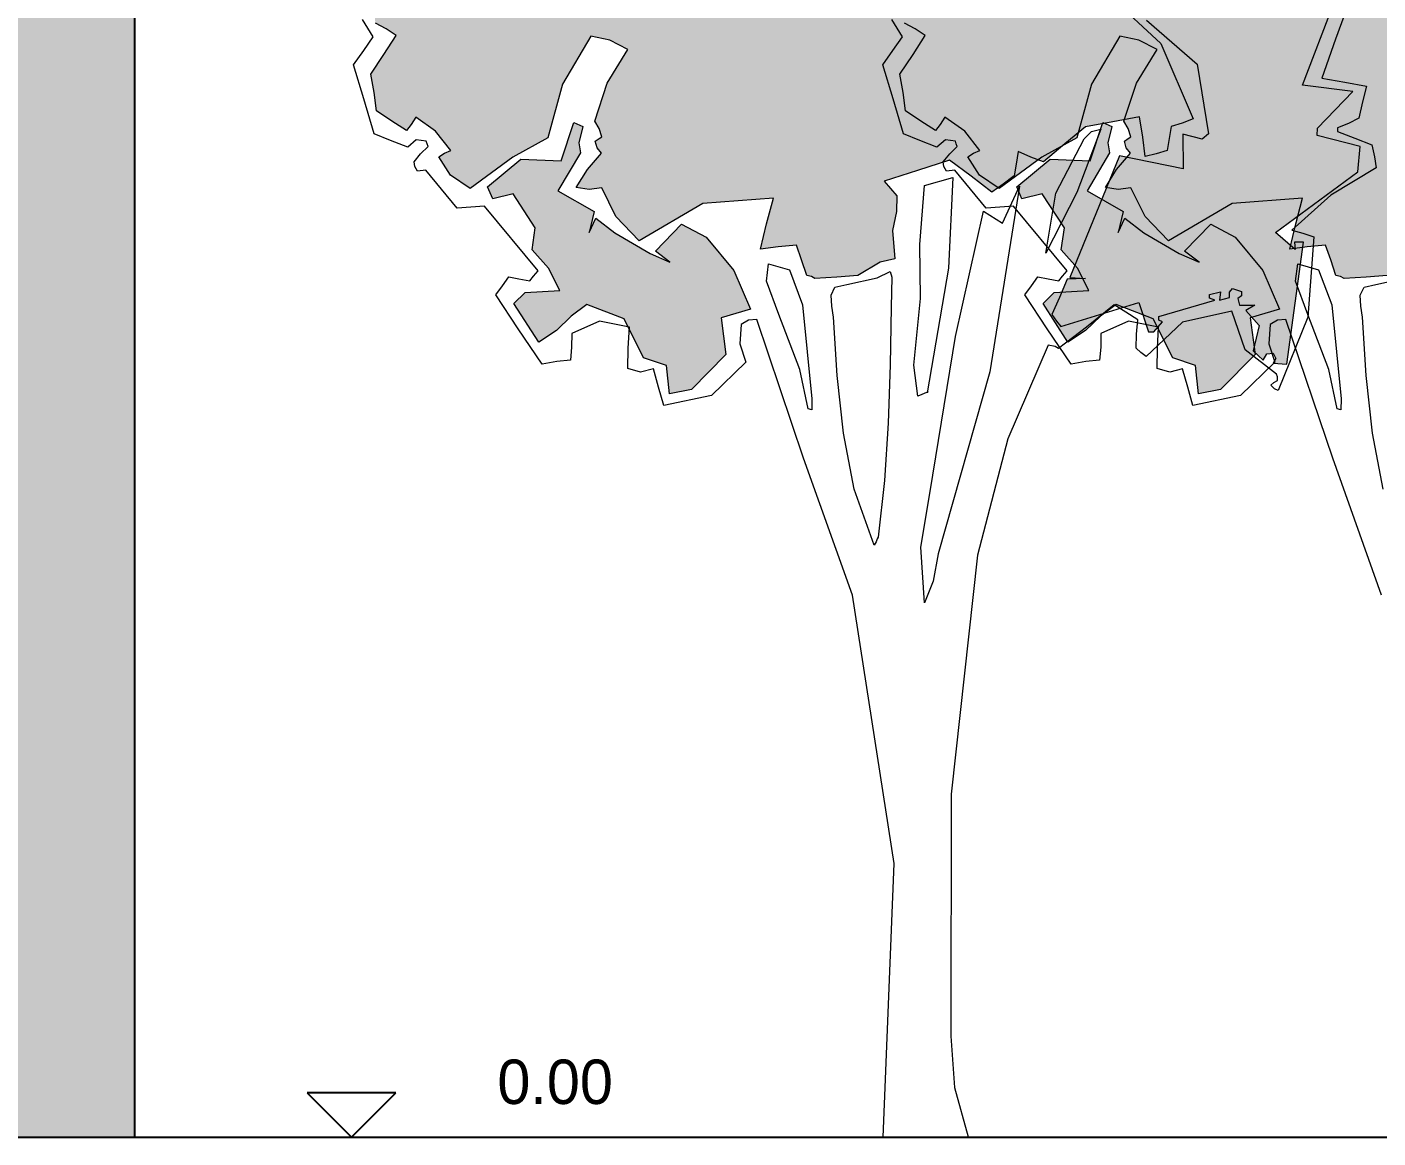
# Model space of a CAD drawing. Extents: x 9483 to 67306, y -5730 to 5191.
# Drawn here: x 25429.4 to 25885.8, y -1896.4 to -1521 of the extents above; entities that cross this region are included whole.
import ezdxf

# ---------------------------------------------------------------- set-up
doc = ezdxf.new("R2010")
doc.units = 0
doc.header["$MEASUREMENT"] = 0
doc.layers.get('0').update_dxf_attribs({"linetype": 'CONTINUOUS'})
for name, color, linetype in [('duvar', 3, 'CONTINUOUS'), ('kolon', 1, 'CONTINUOUS'), ('yazı', 6, 'CONTINUOUS'), ('ölçü', 5, 'CONTINUOUS')]:
    doc.layers.add(name, color=color, linetype=linetype)

msp = doc.modelspace()

# ---------------------------------------------------------------- hatches: boundary and pattern name
at = {"layer": 'kolon'}
h = msp.add_hatch(color=1, dxfattribs=at)
h.dxf.hatch_style = 1
h.set_gradient(color1=(255, 191, 0), color2=(255, 209, 71), one_color=1, tint=0.64, name='CYLINDER')
h.paths.add_polyline_path([(25465.83904, -1306.19088), (24765.83904, -1306.19088), (24765.83904, -1491.19088), (24807.38672, -1491.19088, -0.92560594), (25065.83904, -1511.19088), (25065.83904, -1596.19088), (25065.83904, -1606.19088), (24765.83904, -1606.19088), (24765.83904, -1781.19088), (24807.38672, -1781.19088, -0.92560594), (25065.83904, -1801.19088), (25065.83904, -1896.19088), (25465.83904, -1896.19088)])
h.paths.add_polyline_path([(25265.83904, -1356.19088, -0.414213562), (25340.83904, -1431.19088), (25340.83904, -1546.19088), (25195.83904, -1546.19088), (25190.83904, -1546.19088), (25190.83904, -1431.19088, -0.414213562)], flags=16)
h.paths.add_polyline_path([(25265.83904, -1361.19088, -0.414213562), (25335.83904, -1431.19088), (25335.83904, -1458.1167), (25335.83904, -1541.19088), (25195.83904, -1541.19088), (25195.83904, -1436.19088), (25195.83904, -1431.19088, -0.414213562)], flags=0)
h.paths.add_polyline_path([(25260.83904, -1366.38347), (25260.83904, -1416.19088), (25202.59349, -1416.19088, -0.326106375)], flags=0)
h.paths.add_polyline_path([(25200.83904, -1421.19088), (25260.83904, -1421.19088), (25260.83904, -1481.19088), (25200.83904, -1481.19088)], flags=0)
h.paths.add_polyline_path([(25270.83904, -1366.38347, -0.391836695), (25330.83904, -1431.19088), (25330.83904, -1536.19088), (25270.83904, -1536.19088)], flags=0)
h.paths.add_polyline_path([(25200.83904, -1486.19088), (25260.83904, -1486.19088), (25260.83904, -1536.19088), (25200.83904, -1536.19088)], flags=0)
h.paths.add_polyline_path([(25265.83904, -1656.19088, -0.414213562), (25340.83904, -1731.19088), (25340.83904, -1846.19088), (25190.83904, -1846.19088), (25190.83904, -1731.19088, -0.414213562)], flags=16)
h.paths.add_polyline_path([(25265.83904, -1661.19088, -0.414213562), (25335.83904, -1731.19088), (25335.83904, -1758.1167), (25335.83904, -1841.19088), (25195.83904, -1841.19088), (25195.83904, -1736.19088), (25195.83904, -1731.19088, -0.414213562)], flags=0)
h.paths.add_polyline_path([(25260.83904, -1666.38347), (25260.83904, -1716.19088), (25202.59349, -1716.19088, -0.326106375)], flags=0)
h.paths.add_polyline_path([(25330.83904, -1731.19088), (25330.83904, -1836.19088), (25270.83904, -1836.19088), (25270.83904, -1666.38347, -0.391836695)], flags=0)
h.paths.add_polyline_path([(25200.83904, -1721.19088), (25260.83904, -1721.19088), (25260.83904, -1781.19088), (25200.83904, -1781.19088)], flags=0)
h.paths.add_polyline_path([(25200.83904, -1786.19088), (25260.83904, -1786.19088), (25260.83904, -1836.19088), (25200.83904, -1836.19088)], flags=0)
h.paths.add_polyline_path([(24805.83904, -1811.19088), (24765.83904, -1811.19088), (24765.83904, -1896.19088), (24805.83904, -1896.19088)], flags=17)
h.paths.add_polyline_path([(24805.83904, -1521.19088), (24765.83904, -1521.19088), (24765.83904, -1596.04643), (24805.83904, -1575.75753)], flags=17)
at = {"layer": 'yazı'}
h = msp.add_hatch(color=256, dxfattribs=at)
h.set_gradient(color1=(38, 153, 0), color2=(228, 255, 219), one_color=1, tint=0.93, name='CYLINDER')
h.paths.add_polyline_path([(25828.91189, -1378.30252), (25842.28872, -1372.36246), (25830.56636, -1354.25453), (25818.844, -1336.1466), (25814.16677, -1338.84306), (25809.18095, -1341.53414), (25807.65419, -1340.58145), (25806.12743, -1339.62877), (25805.8781, -1336.22896), (25805.94274, -1332.52596), (25803.48484, -1331.8657), (25800.72374, -1330.89147), (25805.13548, -1325.72095), (25809.24403, -1320.23647), (25802.44285, -1303.14048), (25795.64167, -1286.04448), (25792.24186, -1286.29382), (25788.84206, -1286.54315), (25786.41648, -1284.03139), (25783.98551, -1281.82821), (25784.97051, -1278.44995), (25785.95551, -1275.07169), (25781.05049, -1273.134), (25776.15086, -1270.88773), (25777.75302, -1267.52024), (25779.65839, -1264.46672), (25782.73884, -1264.82917), (25785.82468, -1264.88303), (25788.02247, -1262.76065), (25790.52885, -1260.64366), (25773.90146, -1240.59805), (25750.9462, -1229.39364), (25744.88764, -1222.80565), (25738.83446, -1215.90908), (25736.9668, -1216.80251), (25735.41311, -1217.39275), (25730.81129, -1215.76904), (25726.20946, -1214.14532), (25728.18485, -1207.08021), (25729.85166, -1200.00972), (25723.33908, -1201.74811), (25716.8265, -1203.4865), (25715.3536, -1199.44798), (25713.88071, -1195.40946), (25706.41006, -1198.98319), (25698.93941, -1202.55692), (25699.79514, -1206.58467), (25700.34767, -1210.29845), (25700.95946, -1210.6178), (25701.57662, -1210.62858), (25702.66014, -1219.29047), (25703.74366, -1227.95236), (25701.26421, -1228.52644), (25699.09336, -1229.1059), (25696.04522, -1226.89195), (25693.30029, -1224.99197), (25690.47456, -1227.72075), (25687.34024, -1230.44414), (25675.31086, -1229.92548), (25663.27609, -1229.71542), (25666.58972, -1234.40342), (25669.58937, -1239.39463), (25667.99259, -1242.45353), (25666.39581, -1245.51244), (25669.12459, -1248.33817), (25672.16195, -1251.16929), (25667.14381, -1255.71186), (25662.42887, -1260.56841), (25656.939, -1256.76845), (25651.75233, -1253.28246), (25642.11777, -1274.72173), (25632.18001, -1295.84704), (25632.48321, -1296.16101), (25633.09499, -1296.48036), (25639.02811, -1292.57112), (25645.2698, -1288.66725), (25646.11476, -1293.31217), (25646.95972, -1297.95708), (25654.77127, -1292.53724), (25663.42238, -1292.07089), (25664.9276, -1294.2579), (25666.7414, -1296.45031), (25667.47168, -1289.98082), (25664.49357, -1283.75528), (25674.03273, -1285.46518), (25683.2687, -1286.8611), (25687.3034, -1303.29145), (25691.02412, -1320.025), (25708.40716, -1314.46354), (25725.52469, -1306.42803), (25727.67401, -1307.0829), (25729.51474, -1307.73239), (25734.86995, -1319.24694), (25739.91658, -1330.75611), (25742.40141, -1329.87345), (25744.31226, -1329.0937), (25746.63001, -1335.19478), (25746.20293, -1341.97824), (25735.92271, -1347.355), (25732.62142, -1359.64449), (25737.24479, -1360.03386), (25742.17674, -1360.42863), (25744.28297, -1363.55217), (25746.38919, -1366.67571), (25745.10638, -1369.43142), (25743.5096, -1372.49033), (25736.11436, -1371.74389), (25728.71912, -1370.99745), (25728.98461, -1373.47151), (25728.93614, -1376.24876), (25718.20729, -1389.64331), (25722.55595, -1405.77046), (25709.74243, -1414.80713), (25696.01931, -1422.9019), (25695.99777, -1424.13623), (25695.66764, -1425.36518), (25694.42253, -1425.9608), (25692.86884, -1426.55104), (25689.24663, -1421.85765), (25684.03302, -1419.91458), (25683.89836, -1427.62917), (25684.07767, -1435.04057), (25674.18683, -1435.79396), (25663.98741, -1436.54196), (25661.45949, -1439.89329), (25658.93157, -1443.24462), (25662.8747, -1464.92089), (25661.86971, -1487.12815), (25657.53338, -1487.97849), (25653.50563, -1488.83422), (25649.61254, -1481.97536), (25646.02265, -1475.43046), (25639.85098, -1475.32273), (25633.6793, -1475.21501), (25630.65271, -1471.76672), (25627.32293, -1468.00447), (25628.61651, -1464.63159), (25630.2133, -1461.57268), (25623.16973, -1458.36296), (25615.72602, -1460.39378), (25613.72908, -1468.69322), (25609.58283, -1476.33779), (25598.4415, -1477.99538), (25587.31633, -1478.72723), (25585.24242, -1473.75218), (25582.22661, -1469.68673), (25576.95375, -1471.13808), (25571.68628, -1472.28085), (25569.67857, -1481.19746), (25567.98484, -1489.81087), (25547.21277, -1495.0045), (25534.57317, -1511.76115), (25540.47935, -1509.39482), (25546.07156, -1507.33169), (25547.57678, -1509.51871), (25548.76802, -1512.00892), (25547.8315, -1512.60993), (25546.88959, -1513.51952), (25546.83572, -1516.60536), (25547.09044, -1519.69658), (25550.76113, -1521.61272), (25554.11785, -1523.83206), (25549.99315, -1530.2423), (25545.55447, -1536.95573), (25546.68108, -1543.14895), (25547.49911, -1549.33679), (25552.68578, -1552.82278), (25557.56926, -1555.9948), (25559.14988, -1553.86164), (25560.73589, -1551.4199), (25567.44394, -1556.16716), (25572.57675, -1562.73899), (25570.4005, -1563.62703), (25568.52746, -1564.82905), (25572.43132, -1571.07075), (25579.14475, -1575.50942), (25593.52813, -1564.95676), (25605.37281, -1558.3726), (25610.31936, -1540.24695), (25619.86235, -1524.0536), (25626.32107, -1525.40105), (25632.43888, -1528.59461), (25625.45074, -1539.89371), (25621.21293, -1552.78421), (25622.71275, -1555.27981), (25623.59003, -1558.07323), (25622.6535, -1558.67423), (25621.40301, -1559.57844), (25621.98247, -1561.7493), (25623.49307, -1563.62773), (25618.76736, -1569.10145), (25614.95663, -1575.20849), (25619.26603, -1575.90106), (25623.59698, -1575.3593), (25628.36734, -1585.01158), (25636.25047, -1593.17481), (25657.76898, -1580.58595), (25681.56763, -1578.84061), (25679.25673, -1587.44325), (25677.25441, -1596.05128), (25683.13366, -1595.22787), (25689.31611, -1594.71843), (25691.08143, -1599.68808), (25692.84137, -1604.96633), (25694.3789, -1605.30184), (25695.60246, -1605.94055), (25703.01924, -1605.45266), (25710.12744, -1604.95938), (25717.61425, -1600.45989), (25722.57313, -1599.31174), (25721.81436, -1589.72948), (25723.16181, -1583.27077), (25723.25338, -1578.02485), (25719.01939, -1573.0121), (25730.19304, -1569.503), (25741.05811, -1565.98852), (25748.37255, -1571.36371), (25755.37841, -1576.73352), (25759.12989, -1574.02091), (25762.88137, -1571.30829), (25763.56856, -1567.30747), (25764.26114, -1562.99807), (25768.54899, -1564.92498), (25772.84224, -1566.54331), (25780.04739, -1560.49552), (25786.93857, -1554.75093), (25796.2284, -1553.06102), (25805.20965, -1551.36572), (25806.32549, -1558.17611), (25807.13813, -1564.67253), (25810.85729, -1563.81141), (25814.58184, -1562.64171), (25815.26903, -1558.64089), (25815.95622, -1554.64008), (25819.68077, -1553.47038), (25823.41071, -1551.9921), (25812.43479, -1526.48893), (25791.77966, -1507.29905), (25798.65468, -1502.48021), (25805.22113, -1497.65598), (25805.54048, -1497.0442), (25805.54587, -1496.73562), (25801.86441, -1495.43665), (25797.86898, -1494.44087), (25806.6763, -1485.02559), (25815.47824, -1475.9189), (25825.59148, -1480.10824), (25835.70472, -1484.29757), (25837.75169, -1490.81554), (25839.80405, -1497.02492), (25843.7941, -1498.32928), (25847.78953, -1499.32505), (25856.91621, -1489.29799), (25870.60701, -1483.05473), (25872.30613, -1474.13273), (25873.69667, -1465.20535), (25869.10562, -1462.96447), (25864.51456, -1460.72358), (25866.48457, -1453.96706), (25868.45457, -1447.21053), (25865.99129, -1446.85886), (25863.2248, -1446.19321), (25868.69695, -1433.32426), (25874.47769, -1420.4607), (25852.78752, -1389.83167), (25842.88591, -1391.20223)])
h.paths.add_polyline_path([(25755.78917, -1447.09602), (25757.17589, -1456.07188), (25758.2594, -1464.73377), (25744.0861, -1463.25166), (25729.91279, -1461.76956), (25737.53425, -1449.55548), (25724.06968, -1442.83822), (25740.4731, -1440.34644)], flags=16)
h = msp.add_hatch(color=256, dxfattribs=at)
h.set_gradient(color1=(38, 153, 0), color2=(228, 255, 219), one_color=1, tint=0.93, name='CYLINDER')
h.paths.add_polyline_path([(26007.64542, -1378.30252), (26021.02225, -1372.36246), (26009.29989, -1354.25453), (25997.57753, -1336.1466), (25992.90029, -1338.84306), (25987.91448, -1341.53414), (25986.38772, -1340.58145), (25984.86096, -1339.62877), (25984.61162, -1336.22896), (25984.67626, -1332.52596), (25982.21836, -1331.8657), (25979.45727, -1330.89147), (25983.86901, -1325.72095), (25987.97755, -1320.23647), (25981.17637, -1303.14048), (25974.3752, -1286.04448), (25970.97539, -1286.29382), (25967.57558, -1286.54315), (25965.15, -1284.03139), (25962.71904, -1281.82821), (25963.70404, -1278.44995), (25964.68904, -1275.07169), (25959.78402, -1273.134), (25954.88438, -1270.88773), (25956.48655, -1267.52024), (25958.39191, -1264.46672), (25961.47237, -1264.82917), (25964.5582, -1264.88303), (25966.75599, -1262.76065), (25969.26237, -1260.64366), (25952.63499, -1240.59805), (25929.67973, -1229.39364), (25923.62116, -1222.80565), (25917.56799, -1215.90908), (25915.70033, -1216.80251), (25914.14664, -1217.39275), (25909.54481, -1215.76904), (25904.94299, -1214.14532), (25906.91837, -1207.08021), (25908.58518, -1200.00972), (25902.0726, -1201.74811), (25895.56002, -1203.4865), (25894.08713, -1199.44798), (25892.61423, -1195.40946), (25885.14358, -1198.98319), (25877.67294, -1202.55692), (25878.52867, -1206.58467), (25879.0812, -1210.29845), (25879.69298, -1210.6178), (25880.31015, -1210.62858), (25881.39366, -1219.29047), (25882.47718, -1227.95236), (25879.99774, -1228.52644), (25877.82688, -1229.1059), (25874.77875, -1226.89195), (25872.03381, -1224.99197), (25869.20808, -1227.72075), (25866.07376, -1230.44414), (25854.04438, -1229.92548), (25842.00962, -1229.71542), (25845.32324, -1234.40342), (25848.3229, -1239.39463), (25846.72612, -1242.45353), (25845.12933, -1245.51244), (25847.85811, -1248.33817), (25850.89547, -1251.16929), (25845.87733, -1255.71186), (25841.1624, -1260.56841), (25835.67252, -1256.76845), (25830.48585, -1253.28246), (25820.85129, -1274.72173), (25810.91354, -1295.84704), (25811.21673, -1296.16101), (25811.82852, -1296.48036), (25817.76163, -1292.57112), (25824.00333, -1288.66725), (25824.84828, -1293.31217), (25825.69324, -1297.95708), (25833.50479, -1292.53724), (25842.15591, -1292.07089), (25843.66112, -1294.2579), (25845.47492, -1296.45031), (25846.2052, -1289.98082), (25843.22709, -1283.75528), (25852.76626, -1285.46518), (25862.00222, -1286.8611), (25866.03692, -1303.29145), (25869.75765, -1320.025), (25887.14068, -1314.46354), (25904.25822, -1306.42803), (25906.40753, -1307.0829), (25908.24826, -1307.73239), (25913.60347, -1319.24694), (25918.6501, -1330.75611), (25921.13493, -1329.87345), (25923.04578, -1329.0937), (25925.36354, -1335.19478), (25924.93645, -1341.97824), (25914.65624, -1347.355), (25911.35494, -1359.64449), (25915.97831, -1360.03386), (25920.91027, -1360.42863), (25923.01649, -1363.55217), (25925.12271, -1366.67571), (25923.8399, -1369.43142), (25922.24312, -1372.49033), (25914.84788, -1371.74389), (25907.45264, -1370.99745), (25907.71814, -1373.47151), (25907.66966, -1376.24876), (25896.94081, -1389.64331), (25901.28948, -1405.77046), (25888.47595, -1414.80713), (25874.75284, -1422.9019), (25874.73129, -1424.13623), (25874.40116, -1425.36518), (25873.15605, -1425.9608), (25871.60236, -1426.55104), (25867.98015, -1421.85765), (25862.76654, -1419.91458), (25862.63189, -1427.62917), (25862.8112, -1435.04057), (25852.92036, -1435.79396), (25842.72093, -1436.54196), (25840.19301, -1439.89329), (25837.66509, -1443.24462), (25841.60822, -1464.92089), (25840.60324, -1487.12815), (25836.26691, -1487.97849), (25832.23916, -1488.83422), (25828.34607, -1481.97536), (25824.75618, -1475.43046), (25818.5845, -1475.32273), (25812.41282, -1475.21501), (25809.38624, -1471.76672), (25806.05645, -1468.00447), (25807.35004, -1464.63159), (25808.94682, -1461.57268), (25801.90326, -1458.36296), (25794.45954, -1460.39378), (25792.46261, -1468.69322), (25788.31636, -1476.33779), (25777.17502, -1477.99538), (25766.04985, -1478.72723), (25763.97594, -1473.75218), (25760.96013, -1469.68673), (25755.68727, -1471.13808), (25750.4198, -1472.28085), (25748.4121, -1481.19746), (25746.71836, -1489.81087), (25725.94629, -1495.0045), (25713.30669, -1511.76115), (25719.21287, -1509.39482), (25724.80509, -1507.33169), (25726.3103, -1509.51871), (25727.50155, -1512.00892), (25726.56502, -1512.60993), (25725.62311, -1513.51952), (25725.56925, -1516.60536), (25725.82397, -1519.69658), (25729.49466, -1521.61272), (25732.85137, -1523.83206), (25728.72667, -1530.2423), (25724.288, -1536.95573), (25725.41461, -1543.14895), (25726.23263, -1549.33679), (25731.4193, -1552.82278), (25736.30278, -1555.9948), (25737.8834, -1553.86164), (25739.46941, -1551.4199), (25746.17746, -1556.16716), (25751.31027, -1562.73899), (25749.13403, -1563.62703), (25747.26098, -1564.82905), (25751.16484, -1571.07075), (25757.87828, -1575.50942), (25772.26165, -1564.95676), (25784.10634, -1558.3726), (25789.05289, -1540.24695), (25798.59588, -1524.0536), (25805.05459, -1525.40105), (25811.1724, -1528.59461), (25804.18426, -1539.89371), (25799.94645, -1552.78421), (25801.44628, -1555.27981), (25802.32355, -1558.07323), (25801.38703, -1558.67423), (25800.13653, -1559.57844), (25800.716, -1561.7493), (25802.2266, -1563.62773), (25797.50089, -1569.10145), (25793.69015, -1575.20849), (25797.99955, -1575.90106), (25802.3305, -1575.3593), (25807.10086, -1585.01158), (25814.984, -1593.17481), (25836.5025, -1580.58595), (25860.30116, -1578.84061), (25857.99025, -1587.44325), (25855.98793, -1596.05128), (25861.86718, -1595.22787), (25868.04963, -1594.71843), (25869.81495, -1599.68808), (25871.57489, -1604.96633), (25873.11242, -1605.30184), (25874.33598, -1605.94055), (25881.75277, -1605.45266), (25888.86097, -1604.95938), (25896.34777, -1600.45989), (25901.30666, -1599.31174), (25900.54788, -1589.72948), (25901.89533, -1583.27077), (25901.9869, -1578.02485), (25897.75291, -1573.0121), (25908.92656, -1569.503), (25919.79163, -1565.98852), (25927.10607, -1571.36371), (25934.11193, -1576.73352), (25937.86341, -1574.02091), (25941.6149, -1571.30829), (25942.30209, -1567.30747), (25942.99466, -1562.99807), (25947.28252, -1564.92498), (25951.57576, -1566.54331), (25958.78091, -1560.49552), (25965.6721, -1554.75093), (25974.96193, -1553.06102), (25983.94318, -1551.36572), (25985.05901, -1558.17611), (25985.87165, -1564.67253), (25989.59081, -1563.81141), (25993.31536, -1562.64171), (25994.00255, -1558.64089), (25994.68974, -1554.64008), (25998.41429, -1553.47038), (26002.14423, -1551.9921), (25991.16831, -1526.48893), (25970.51318, -1507.29905), (25977.38821, -1502.48021), (25983.95465, -1497.65598), (25984.27401, -1497.0442), (25984.27939, -1496.73562), (25980.59793, -1495.43665), (25976.6025, -1494.44087), (25985.40982, -1485.02559), (25994.21176, -1475.9189), (26004.325, -1480.10824), (26014.43824, -1484.29757), (26016.48522, -1490.81554), (26018.53758, -1497.02492), (26022.52762, -1498.32928), (26026.52305, -1499.32505), (26035.64973, -1489.29799), (26049.34053, -1483.05473), (26051.03965, -1474.13273), (26052.43019, -1465.20535), (26047.83914, -1462.96447), (26043.24809, -1460.72358), (26045.21809, -1453.96706), (26047.18809, -1447.21053), (26044.72481, -1446.85886), (26041.95833, -1446.19321), (26047.43048, -1433.32426), (26053.21121, -1420.4607), (26031.52104, -1389.83167), (26021.61943, -1391.20223)])
h.paths.add_polyline_path([(25934.5227, -1447.09602), (25935.90941, -1456.07188), (25936.99293, -1464.73377), (25922.81962, -1463.25166), (25908.64631, -1461.76956), (25916.26778, -1449.55548), (25902.8032, -1442.83822), (25919.20662, -1440.34644)], flags=16)
h = msp.add_hatch(color=256, dxfattribs=at)
h.set_gradient(color1=(38, 153, 0), color2=(228, 255, 219), one_color=1, tint=0.93, name='CYLINDER')
h.paths.add_polyline_path([(25878.96812, -1569.93913), (25879.73611, -1561.30956), (25865.29192, -1557.66198), (25865.33501, -1555.19331), (25877.28204, -1542.74606), (25860.34225, -1540.59831), (25871.01567, -1512.69493), (25851.77957, -1500.62941), (25848.65603, -1502.73563), (25836.66435, -1500.05689), (25830.1179, -1486.05212), (25816.04154, -1479.01551), (25804.98795, -1493.33042), (25813.82915, -1499.6583), (25801.11258, -1503.14047), (25798.54157, -1508.96047), (25809.54286, -1515.32605), (25809.52131, -1516.56039), (25807.63211, -1518.68816), (25824.65964, -1533.49323), (25828.57045, -1557.02101), (25826.37805, -1558.8348), (25819.92472, -1557.17877), (25820.02862, -1568.91034), (25798.49778, -1564.52171), (25781.72965, -1605.59184), (25786.97019, -1605.992), (25780.79313, -1606.19285), (25778.21673, -1612.32144), (25775.64572, -1618.14144), (25777.15093, -1620.32846), (25778.66154, -1622.20689), (25793.0322, -1617.74949), (25796.69405, -1614.8047), (25798.59848, -1616.02299), (25805.04197, -1614.02438), (25808.26403, -1623.95832), (25810.11554, -1623.99063), (25812.95204, -1620.64469), (25811.72848, -1620.00598), (25811.75002, -1618.77164), (25830.67597, -1613.23712), (25828.83524, -1612.58763), (25828.85679, -1611.3533), (25832.57595, -1610.49218), (25832.21889, -1613.26405), (25835.62947, -1612.39755), (25835.66179, -1610.54604), (25836.60909, -1609.32787), (25839.67877, -1610.30748), (25839.65183, -1611.8504), (25838.40134, -1612.75461), (25838.9808, -1614.92547), (25844.22673, -1615.01703), (25841.10857, -1616.81467), (25845.65115, -1621.83281), (25843.64883, -1630.44084), (25846.98938, -1633.58592), (25848.26142, -1631.44738), (25850.4269, -1631.1765), (25851.32033, -1633.04417), (25850.36765, -1634.57093), (25854.99102, -1634.96031), (25860.65013, -1593.69626), (25857.56429, -1593.6424), (25857.82978, -1596.11645), (25851.13789, -1590.44345)])
h = msp.add_hatch(color=256, dxfattribs=at)
h.set_gradient(color1=(38, 153, 0), color2=(228, 255, 219), one_color=1, tint=0.93, name='CYLINDER')
h.paths.add_polyline_path([(25668.17621, -1603.30108), (25658.80402, -1592.02509), (25650.54767, -1587.55949), (25641.74573, -1596.66618), (25646.61843, -1600.45537), (25639.87807, -1597.55961), (25627.9618, -1590.5607), (25621.56772, -1585.51025), (25619.32146, -1590.40989), (25620.98826, -1583.33939), (25608.76341, -1576.33509), (25616.39565, -1563.50385), (25615.83773, -1560.09865), (25617.16902, -1554.56569), (25614.10473, -1553.27749), (25609.86691, -1566.16799), (25596.29461, -1565.62241), (25585.01862, -1574.99459), (25586.8001, -1579.0385), (25593.62126, -1577.3055), (25601.13656, -1588.85776), (25600.08153, -1596.24761), (25605.52832, -1602.51624), (25609.41063, -1609.99227), (25597.66829, -1610.71334), (25593.90065, -1614.35171), (25602.31477, -1627.46305), (25608.24788, -1623.5538), (25613.2714, -1618.70264), (25618.58735, -1614.78262), (25631.15849, -1619.63222), (25632.52439, -1622.3544), (25632.96152, -1622.44179), (25632.9189, -1623.14064), (25637.72111, -1632.71123), (25645.39261, -1635.31456), (25646.45997, -1644.90221), (25653.89291, -1643.48856), (25665.52058, -1631.65309), (25663.88453, -1619.27742), (25673.81307, -1616.36394)])
h = msp.add_hatch(color=256, dxfattribs=at)
h.set_gradient(color1=(38, 153, 0), color2=(228, 255, 219), one_color=1, tint=0.93, name='CYLINDER')
h.paths.add_polyline_path([(25846.90973, -1603.30108), (25837.53754, -1592.02509), (25829.28119, -1587.55949), (25820.47925, -1596.66618), (25825.35196, -1600.45537), (25818.61159, -1597.55961), (25806.69532, -1590.5607), (25800.30125, -1585.51025), (25798.05498, -1590.40989), (25799.72178, -1583.33939), (25787.49693, -1576.33509), (25795.12917, -1563.50385), (25794.57125, -1560.09865), (25795.90254, -1554.56569), (25792.83825, -1553.27749), (25788.60043, -1566.16799), (25775.02813, -1565.62241), (25763.75214, -1574.99459), (25765.53362, -1579.0385), (25772.35478, -1577.3055), (25779.87008, -1588.85776), (25778.81506, -1596.24761), (25784.26184, -1602.51624), (25788.14416, -1609.99227), (25776.40181, -1610.71334), (25772.63417, -1614.35171), (25781.04829, -1627.46305), (25786.9814, -1623.5538), (25792.00493, -1618.70264), (25797.32087, -1614.78262), (25809.89201, -1619.63222), (25811.25792, -1622.3544), (25811.69504, -1622.44179), (25811.65242, -1623.14064), (25816.45463, -1632.71123), (25824.12613, -1635.31456), (25825.19349, -1644.90221), (25832.62643, -1643.48856), (25844.2541, -1631.65309), (25842.61805, -1619.27742), (25852.5466, -1616.36394)])

# ---------------------------------------------------------------- linework, layer by layer
at = {"color": 27, "lineweight": 0}
for p, q in [((25550.76113, -1521.61272), (25547.09044, -1519.69658)), ((25729.49466, -1521.61272), (25725.82397, -1519.69658)), ((25549.99315, -1530.2423), (25554.11785, -1523.83206)), ((25554.11785, -1523.83206), (25550.76113, -1521.61272)), ((25619.86235, -1524.0536), (25610.31936, -1540.24695)), ((25626.32107, -1525.40105), (25619.86235, -1524.0536)), ((25728.72667, -1530.2423), (25732.85137, -1523.83206)), ((25732.85137, -1523.83206), (25729.49466, -1521.61272)), ((25798.59588, -1524.0536), (25789.05289, -1540.24695)), ((25805.05459, -1525.40105), (25798.59588, -1524.0536)), ((25625.45074, -1539.89371), (25632.43888, -1528.59461)), ((25632.43888, -1528.59461), (25626.32107, -1525.40105)), ((25804.18426, -1539.89371), (25811.1724, -1528.59461)), ((25811.1724, -1528.59461), (25805.05459, -1525.40105)), ((25545.55447, -1536.95573), (25549.99315, -1530.2423)), ((25724.288, -1536.95573), (25728.72667, -1530.2423)), ((25546.68108, -1543.14895), (25545.55447, -1536.95573)), ((25725.41461, -1543.14895), (25724.288, -1536.95573)), ((25610.31936, -1540.24695), (25605.37281, -1558.3726)), ((25621.21293, -1552.78421), (25625.45074, -1539.89371)), ((25789.05289, -1540.24695), (25784.10634, -1558.3726)), ((25799.94645, -1552.78421), (25804.18426, -1539.89371)), ((25547.49911, -1549.33679), (25546.68108, -1543.14895)), ((25726.23263, -1549.33679), (25725.41461, -1543.14895)), ((25552.68578, -1552.82278), (25547.49911, -1549.33679)), ((25560.73589, -1551.4199), (25559.14988, -1553.86164)), ((25567.44394, -1556.16716), (25560.73589, -1551.4199)), ((25731.4193, -1552.82278), (25726.23263, -1549.33679)), ((25739.46941, -1551.4199), (25737.8834, -1553.86164)), ((25746.17746, -1556.16716), (25739.46941, -1551.4199)), ((25557.56926, -1555.9948), (25552.68578, -1552.82278)), ((25559.14988, -1553.86164), (25557.56926, -1555.9948)), ((25572.57675, -1562.73899), (25567.44394, -1556.16716)), ((25609.86691, -1566.16799), (25614.10473, -1553.27749)), ((25614.10473, -1553.27749), (25617.16902, -1554.56569)), ((25617.16902, -1554.56569), (25615.83773, -1560.09865)), ((25622.71275, -1555.27981), (25621.21293, -1552.78421)), ((25623.59003, -1558.07323), (25622.71275, -1555.27981)), ((25736.30278, -1555.9948), (25731.4193, -1552.82278)), ((25737.8834, -1553.86164), (25736.30278, -1555.9948)), ((25751.31027, -1562.73899), (25746.17746, -1556.16716)), ((25792.17372, -1555.45966), (25784.08209, -1576.92587)), ((25788.60043, -1566.16799), (25792.83825, -1553.27749)), ((25789.07173, -1556.33155), (25792.17372, -1555.45966)), ((25792.83825, -1553.27749), (25795.90254, -1554.56569)), ((25795.90254, -1554.56569), (25794.57125, -1560.09865)), ((25801.44628, -1555.27981), (25799.94645, -1552.78421)), ((25802.32355, -1558.07323), (25801.44628, -1555.27981)), ((25605.37281, -1558.3726), (25593.52813, -1564.95676)), ((25615.83773, -1560.09865), (25616.39565, -1563.50385)), ((25621.40301, -1559.57844), (25622.6535, -1558.67423)), ((25621.98247, -1561.7493), (25621.40301, -1559.57844)), ((25622.6535, -1558.67423), (25623.59003, -1558.07323)), ((25784.10634, -1558.3726), (25772.26165, -1564.95676)), ((25776.97927, -1577.11057), (25786.55997, -1558.75713)), ((25786.55997, -1558.75713), (25789.07173, -1556.33155)), ((25794.57125, -1560.09865), (25795.12917, -1563.50385)), ((25800.13653, -1559.57844), (25801.38703, -1558.67423)), ((25800.716, -1561.7493), (25800.13653, -1559.57844)), ((25801.38703, -1558.67423), (25802.32355, -1558.07323)), ((25568.52746, -1564.82905), (25570.4005, -1563.62703)), ((25572.43132, -1571.07075), (25568.52746, -1564.82905)), ((25570.4005, -1563.62703), (25572.57675, -1562.73899)), ((25593.52813, -1564.95676), (25579.14475, -1575.50942)), ((25616.39565, -1563.50385), (25608.76341, -1576.33509)), ((25618.76736, -1569.10145), (25623.49307, -1563.62773)), ((25623.49307, -1563.62773), (25621.98247, -1561.7493)), ((25747.26098, -1564.82905), (25749.13403, -1563.62703)), ((25751.16484, -1571.07075), (25747.26098, -1564.82905)), ((25749.13403, -1563.62703), (25751.31027, -1562.73899)), ((25772.26165, -1564.95676), (25757.87828, -1575.50942)), ((25795.12917, -1563.50385), (25787.49693, -1576.33509)), ((25797.50089, -1569.10145), (25802.2266, -1563.62773)), ((25802.2266, -1563.62773), (25800.716, -1561.7493)), ((25585.01862, -1574.99459), (25596.29461, -1565.62241)), ((25596.29461, -1565.62241), (25609.86691, -1566.16799)), ((25614.95663, -1575.20849), (25618.76736, -1569.10145)), ((25763.75214, -1574.99459), (25775.02813, -1565.62241)), ((25775.02813, -1565.62241), (25788.60043, -1566.16799)), ((25793.69015, -1575.20849), (25797.50089, -1569.10145)), ((25579.14475, -1575.50942), (25572.43132, -1571.07075)), ((25730.99108, -1594.51983), (25732.57553, -1574.48343)), ((25732.57553, -1574.48343), (25742.1901, -1571.87315)), ((25742.1901, -1571.87315), (25740.7311, -1602.40679)), ((25757.87828, -1575.50942), (25751.16484, -1571.07075)), ((25586.8001, -1579.0385), (25585.01862, -1574.99459)), ((25593.62126, -1577.3055), (25586.8001, -1579.0385)), ((25601.13656, -1588.85776), (25593.62126, -1577.3055)), ((25608.76341, -1576.33509), (25620.98826, -1583.33939)), ((25619.26603, -1575.90106), (25614.95663, -1575.20849)), ((25623.59698, -1575.3593), (25619.26603, -1575.90106)), ((25628.36734, -1585.01158), (25623.59698, -1575.3593)), ((25681.56763, -1578.84061), (25657.76898, -1580.58595)), ((25679.25673, -1587.44325), (25681.56763, -1578.84061)), ((25764.67363, -1574.73503), (25754.62588, -1637.52991)), ((25758.89828, -1587.29001), (25764.67363, -1574.73503)), ((25765.53362, -1579.0385), (25763.75214, -1574.99459)), ((25772.35478, -1577.3055), (25765.53362, -1579.0385)), ((25779.87008, -1588.85776), (25772.35478, -1577.3055)), ((25784.08209, -1576.92587), (25773.53794, -1597.42323)), ((25773.53794, -1597.42323), (25776.97927, -1577.11057)), ((25787.49693, -1576.33509), (25799.72178, -1583.33939)), ((25797.99955, -1575.90106), (25793.69015, -1575.20849)), ((25802.3305, -1575.3593), (25797.99955, -1575.90106)), ((25807.10086, -1585.01158), (25802.3305, -1575.3593)), ((25860.30116, -1578.84061), (25836.5025, -1580.58595)), ((25857.99025, -1587.44325), (25860.30116, -1578.84061)), ((25620.98826, -1583.33939), (25619.32146, -1590.40989)), ((25657.76898, -1580.58595), (25636.25047, -1593.17481)), ((25743.10438, -1625.59905), (25752.48804, -1583.16531)), ((25752.48804, -1583.16531), (25758.89828, -1587.29001)), ((25799.72178, -1583.33939), (25798.05498, -1590.40989)), ((25836.5025, -1580.58595), (25814.984, -1593.17481)), ((25619.32146, -1590.40989), (25621.56772, -1585.51025)), ((25621.56772, -1585.51025), (25627.9618, -1590.5607)), ((25636.25047, -1593.17481), (25628.36734, -1585.01158)), ((25641.74573, -1596.66618), (25650.54767, -1587.55949)), ((25650.54767, -1587.55949), (25658.80402, -1592.02509)), ((25677.25441, -1596.05128), (25679.25673, -1587.44325)), ((25798.05498, -1590.40989), (25800.30125, -1585.51025)), ((25800.30125, -1585.51025), (25806.69532, -1590.5607)), ((25814.984, -1593.17481), (25807.10086, -1585.01158)), ((25820.47925, -1596.66618), (25829.28119, -1587.55949)), ((25829.28119, -1587.55949), (25837.53754, -1592.02509)), ((25855.98793, -1596.05128), (25857.99025, -1587.44325)), ((25600.08153, -1596.24761), (25601.13656, -1588.85776)), ((25627.9618, -1590.5607), (25639.87807, -1597.55961)), ((25658.80402, -1592.02509), (25668.17621, -1603.30108)), ((25778.81506, -1596.24761), (25779.87008, -1588.85776)), ((25806.69532, -1590.5607), (25818.61159, -1597.55961)), ((25837.53754, -1592.02509), (25846.90973, -1603.30108)), ((25605.52832, -1602.51624), (25600.08153, -1596.24761)), ((25646.61843, -1600.45537), (25641.74573, -1596.66618)), ((25683.13366, -1595.22787), (25677.25441, -1596.05128)), ((25689.31611, -1594.71843), (25683.13366, -1595.22787)), ((25691.08143, -1599.68808), (25689.31611, -1594.71843)), ((25731.29045, -1612.73705), (25730.99108, -1594.51983)), ((25784.26184, -1602.51624), (25778.81506, -1596.24761)), ((25825.35196, -1600.45537), (25820.47925, -1596.66618)), ((25861.86718, -1595.22787), (25855.98793, -1596.05128)), ((25868.04963, -1594.71843), (25861.86718, -1595.22787)), ((25869.81495, -1599.68808), (25868.04963, -1594.71843)), ((25639.87807, -1597.55961), (25646.61843, -1600.45537)), ((25679.22597, -1606.88941), (25679.94548, -1601.03709)), ((25679.94548, -1601.03709), (25687.01059, -1603.01248)), ((25692.84137, -1604.96633), (25691.08143, -1599.68808)), ((25818.61159, -1597.55961), (25825.35196, -1600.45537)), ((25857.9595, -1606.88941), (25858.67901, -1601.03709)), ((25858.67901, -1601.03709), (25865.74411, -1603.01248)), ((25871.57489, -1604.96633), (25869.81495, -1599.68808)), ((25609.41063, -1609.99227), (25605.52832, -1602.51624)), ((25668.17621, -1603.30108), (25673.81307, -1616.36394)), ((25687.01059, -1603.01248), (25691.43467, -1614.81946)), ((25694.3789, -1605.30184), (25692.84137, -1604.96633)), ((25695.60246, -1605.94055), (25694.3789, -1605.30184)), ((25706.37057, -1607.98058), (25716.59693, -1605.68966)), ((25716.59693, -1605.68966), (25720.95481, -1603.60498)), ((25720.95481, -1603.60498), (25721.53966, -1605.46726)), ((25721.53966, -1605.46726), (25721.36191, -1615.65052)), ((25740.7311, -1602.40679), (25733.51291, -1644.56965)), ((25788.14416, -1609.99227), (25784.26184, -1602.51624)), ((25846.90973, -1603.30108), (25852.5466, -1616.36394)), ((25865.74411, -1603.01248), (25870.16819, -1614.81946)), ((25873.11242, -1605.30184), (25871.57489, -1604.96633)), ((25874.33598, -1605.94055), (25873.11242, -1605.30184)), ((25885.1041, -1607.98058), (25895.33045, -1605.68966)), ((25593.90065, -1614.35171), (25597.66829, -1610.71334)), ((25597.66829, -1610.71334), (25609.41063, -1609.99227)), ((25683.35224, -1618.07384), (25679.22597, -1606.88941)), ((25701.06001, -1611.59202), (25702.34283, -1608.83631)), ((25702.34283, -1608.83631), (25706.37057, -1607.98058)), ((25772.63417, -1614.35171), (25776.40181, -1610.71334)), ((25776.40181, -1610.71334), (25788.14416, -1609.99227)), ((25862.08576, -1618.07384), (25857.9595, -1606.88941)), ((25879.79354, -1611.59202), (25881.07635, -1608.83631)), ((25881.07635, -1608.83631), (25885.1041, -1607.98058)), ((25602.31477, -1627.46305), (25593.90065, -1614.35171)), ((25618.58735, -1614.78262), (25613.2714, -1618.70264)), ((25631.15849, -1619.63222), (25618.58735, -1614.78262)), ((25691.43467, -1614.81946), (25694.58288, -1646.66823)), ((25701.30396, -1615.30041), (25701.06001, -1611.59202)), ((25701.85649, -1619.01419), (25701.30396, -1615.30041)), ((25729.04575, -1635.23134), (25731.29045, -1612.73705)), ((25781.04829, -1627.46305), (25772.63417, -1614.35171)), ((25797.32087, -1614.78262), (25792.00493, -1618.70264)), ((25809.89201, -1619.63222), (25797.32087, -1614.78262)), ((25870.16819, -1614.81946), (25873.3164, -1646.66823)), ((25880.03748, -1615.30041), (25879.79354, -1611.59202)), ((25880.59002, -1619.01419), (25880.03748, -1615.30041)), ((25613.2714, -1618.70264), (25608.24788, -1623.5538)), ((25637.72111, -1632.71123), (25631.15849, -1619.63222)), ((25673.81307, -1616.36394), (25663.88453, -1619.27742)), ((25663.88453, -1619.27742), (25665.52058, -1631.65309)), ((25690.43507, -1636.71814), (25683.35224, -1618.07384)), ((25703.05469, -1638.79048), (25701.85649, -1619.01419)), ((25721.36191, -1615.65052), (25721.02257, -1635.0913)), ((25792.00493, -1618.70264), (25786.9814, -1623.5538)), ((25816.45463, -1632.71123), (25809.89201, -1619.63222)), ((25852.5466, -1616.36394), (25842.61805, -1619.27742)), ((25842.61805, -1619.27742), (25844.2541, -1631.65309)), ((25869.16859, -1636.71814), (25862.08576, -1618.07384)), ((25881.78821, -1638.79048), (25880.59002, -1619.01419)), ((25608.24788, -1623.5538), (25602.31477, -1627.46305)), ((25786.9814, -1623.5538), (25781.04829, -1627.46305)), ((25734.4741, -1677.92363), (25743.10438, -1625.59905)), ((25645.39261, -1635.31456), (25637.72111, -1632.71123)), ((25665.52058, -1631.65309), (25653.89291, -1643.48856)), ((25824.12613, -1635.31456), (25816.45463, -1632.71123)), ((25844.2541, -1631.65309), (25832.62643, -1643.48856)), ((25646.45997, -1644.90221), (25645.39261, -1635.31456)), ((25693.28929, -1650.0411), (25690.43507, -1636.71814)), ((25721.02257, -1635.0913), (25720.36926, -1654.83527)), ((25730.40553, -1645.75012), (25729.04575, -1635.23134)), ((25754.62588, -1637.52991), (25737.19367, -1698.96119)), ((25825.19349, -1644.90221), (25824.12613, -1635.31456)), ((25872.02282, -1650.0411), (25869.16859, -1636.71814)), ((25705.18402, -1658.27435), (25703.05469, -1638.79048)), ((25883.91754, -1658.27435), (25881.78821, -1638.79048)), ((25653.89291, -1643.48856), (25646.45997, -1644.90221)), ((25694.58288, -1646.66823), (25694.51824, -1650.37123)), ((25733.82688, -1644.26646), (25730.40553, -1645.75012)), ((25832.62643, -1643.48856), (25825.19349, -1644.90221)), ((25873.3164, -1646.66823), (25873.25177, -1650.37123)), ((25694.51824, -1650.37123), (25693.28929, -1650.0411)), ((25873.25177, -1650.37123), (25872.02282, -1650.0411)), ((25720.36926, -1654.83527), (25719.10417, -1674.25989)), ((25708.86704, -1677.16798), (25705.18402, -1658.27435)), ((25887.60056, -1677.16798), (25883.91754, -1658.27435)), ((25719.10417, -1674.25989), (25716.91871, -1693.35977)), ((25715.6359, -1696.11548), (25708.86704, -1677.16798)), ((25731.36828, -1696.69877), (25734.4741, -1677.92363)), ((25715.95525, -1695.5037), (25715.6359, -1696.11548)), ((25716.27461, -1694.89192), (25715.95525, -1695.5037)), ((25716.59935, -1693.97155), (25716.27461, -1694.89192)), ((25716.91871, -1693.35977), (25716.59935, -1693.97155)), ((25732.58263, -1715.54931), (25731.36828, -1696.69877)), ((25737.19367, -1698.96119), (25735.48916, -1708.19177)), ((25735.48916, -1708.19177), (25732.58263, -1715.54931))]:
    msp.add_line(p, q, dxfattribs=at)
at = {"layer": 'duvar'}
msp.add_line((25465.83904, -1896.19088), (25465.83904, -1306.19088), dxfattribs=at)
at = {"layer": 'duvar', "color": 27, "lineweight": 0}
for p, q in [((25791.77966, -1507.29905), (25812.43479, -1526.48893)), ((25860.34225, -1540.59831), (25871.01567, -1512.69493)), ((25876.27775, -1511.86075), (25871.41738, -1525.04905)), ((25546.39248, -1524.31457), (25542.79182, -1518.38684)), ((25725.12601, -1524.31457), (25721.52534, -1518.38684)), ((25807.63211, -1518.68816), (25824.65964, -1533.49323)), ((25543.22585, -1528.88946), (25546.39248, -1524.31457)), ((25721.95937, -1528.88946), (25725.12601, -1524.31457)), ((25812.43479, -1526.48893), (25823.41071, -1551.9921)), ((25871.41738, -1525.04905), (25866.8656, -1538.24275)), ((25539.74525, -1533.76755), (25543.22585, -1528.88946)), ((25718.47877, -1533.76755), (25721.95937, -1528.88946)), ((25543.24896, -1545.24979), (25539.74525, -1533.76755)), ((25721.98248, -1545.24979), (25718.47877, -1533.76755)), ((25824.65964, -1533.49323), (25828.57045, -1557.02101)), ((25877.28204, -1542.74606), (25860.34225, -1540.59831)), ((25866.8656, -1538.24275), (25874.55864, -1539.61174)), ((25874.55864, -1539.61174), (25881.94311, -1540.97535)), ((25881.94311, -1540.97535), (25880.61721, -1546.19973)), ((25546.74728, -1557.04061), (25543.24896, -1545.24979)), ((25725.4808, -1557.04061), (25721.98248, -1545.24979)), ((25865.33501, -1555.19331), (25877.28204, -1542.74606)), ((25880.61721, -1546.19973), (25879.28592, -1551.73269)), ((25805.20965, -1551.36572), (25796.2284, -1553.06102)), ((25806.32549, -1558.17611), (25805.20965, -1551.36572)), ((25786.93857, -1554.75093), (25780.04739, -1560.49552)), ((25796.2284, -1553.06102), (25786.93857, -1554.75093)), ((25815.95622, -1554.64008), (25815.26903, -1558.64089)), ((25819.68077, -1553.47038), (25815.95622, -1554.64008)), ((25823.41071, -1551.9921), (25819.68077, -1553.47038)), ((25865.29192, -1557.66198), (25865.33501, -1555.19331)), ((25872.11847, -1555.62039), (25872.1077, -1556.23756)), ((25872.12924, -1555.00323), (25872.11847, -1555.62039)), ((25875.85918, -1553.52494), (25872.12924, -1555.00323)), ((25879.28592, -1551.73269), (25875.85918, -1553.52494)), ((25552.26408, -1559.29765), (25546.74728, -1557.04061)), ((25558.08947, -1561.56008), (25552.26408, -1559.29765)), ((25560.90982, -1559.13988), (25558.08947, -1561.56008)), ((25564.29885, -1559.50772), (25560.90982, -1559.13988)), ((25564.59128, -1560.43885), (25564.29885, -1559.50772)), ((25564.8837, -1561.36999), (25564.59128, -1560.43885)), ((25730.99761, -1559.29765), (25725.4808, -1557.04061)), ((25736.82299, -1561.56008), (25730.99761, -1559.29765)), ((25739.64334, -1559.13988), (25736.82299, -1561.56008)), ((25743.03237, -1559.50772), (25739.64334, -1559.13988)), ((25743.3248, -1560.43885), (25743.03237, -1559.50772)), ((25743.61722, -1561.36999), (25743.3248, -1560.43885)), ((25780.04739, -1560.49552), (25772.84224, -1566.54331)), ((25807.13813, -1564.67253), (25806.32549, -1558.17611)), ((25815.26903, -1558.64089), (25814.58184, -1562.64171)), ((25826.37805, -1558.8348), (25819.92472, -1557.17877)), ((25819.92472, -1557.17877), (25820.02862, -1568.91034)), ((25828.57045, -1557.02101), (25826.37805, -1558.8348)), ((25879.73611, -1561.30956), (25865.29192, -1557.66198)), ((25872.1077, -1556.23756), (25877.93308, -1558.49999)), ((25877.93308, -1558.49999), (25883.75847, -1560.76242)), ((25883.75847, -1560.76242), (25884.6142, -1564.79016)), ((25560.16338, -1566.53512), (25562.37194, -1563.79557)), ((25562.37194, -1563.79557), (25564.8837, -1561.36999)), ((25738.8969, -1566.53512), (25741.10546, -1563.79557)), ((25741.10546, -1563.79557), (25743.61722, -1561.36999)), ((25764.26114, -1562.99807), (25763.56856, -1567.30747)), ((25768.54899, -1564.92498), (25764.26114, -1562.99807)), ((25772.84224, -1566.54331), (25768.54899, -1564.92498)), ((25798.49778, -1564.52171), (25781.72965, -1605.59184)), ((25820.02862, -1568.91034), (25798.49778, -1564.52171)), ((25810.85729, -1563.81141), (25807.13813, -1564.67253)), ((25814.58184, -1562.64171), (25810.85729, -1563.81141)), ((25878.96812, -1569.93913), (25879.73611, -1561.30956)), ((25884.6142, -1564.79016), (25885.16673, -1568.50394)), ((25560.44503, -1568.08343), (25560.16338, -1566.53512)), ((25561.34385, -1569.6425), (25560.44503, -1568.08343)), ((25564.12649, -1569.3824), (25561.34385, -1569.6425)), ((25574.70608, -1582.22285), (25564.12649, -1569.3824)), ((25730.19304, -1569.503), (25719.01939, -1573.0121)), ((25741.05811, -1565.98852), (25730.19304, -1569.503)), ((25739.17855, -1568.08343), (25738.8969, -1566.53512)), ((25740.07737, -1569.6425), (25739.17855, -1568.08343)), ((25742.86001, -1569.3824), (25740.07737, -1569.6425)), ((25748.37255, -1571.36371), (25741.05811, -1565.98852)), ((25753.4396, -1582.22285), (25742.86001, -1569.3824)), ((25763.56856, -1567.30747), (25762.88137, -1571.30829)), ((25885.16673, -1568.50394), (25869.87915, -1577.80611)), ((25719.01939, -1573.0121), (25723.25338, -1578.02485)), ((25755.37841, -1576.73352), (25748.37255, -1571.36371)), ((25759.12989, -1574.02091), (25755.37841, -1576.73352)), ((25762.88137, -1571.30829), (25759.12989, -1574.02091)), ((25851.13789, -1590.44345), (25878.96812, -1569.93913)), ((25723.25338, -1578.02485), (25723.16181, -1583.27077)), ((25869.87915, -1577.80611), (25856.70856, -1589.61465)), ((25583.97975, -1581.45869), (25574.70608, -1582.22285)), ((25602.11773, -1603.38274), (25583.97975, -1581.45869)), ((25723.16181, -1583.27077), (25721.81436, -1589.72948)), ((25762.71328, -1581.45869), (25753.4396, -1582.22285)), ((25780.85126, -1603.38274), (25762.71328, -1581.45869)), ((25721.81436, -1589.72948), (25722.57313, -1599.31174)), ((25857.82978, -1596.11645), (25851.13789, -1590.44345)), ((25856.70856, -1589.61465), (25860.39541, -1590.60504)), ((25860.39541, -1590.60504), (25864.07687, -1591.90401)), ((25864.07687, -1591.90401), (25862.05995, -1619.03245)), ((25854.99102, -1634.96031), (25860.65013, -1593.69626)), ((25860.65013, -1593.69626), (25857.56429, -1593.6424)), ((25857.56429, -1593.6424), (25857.82978, -1596.11645)), ((25717.61425, -1600.45989), (25710.12744, -1604.95938)), ((25722.57313, -1599.31174), (25717.61425, -1600.45989)), ((25589.9914, -1608.4186), (25592.20535, -1605.37046)), ((25592.20535, -1605.37046), (25595.589, -1606.04688)), ((25595.589, -1606.04688), (25599.28123, -1606.72868)), ((25599.28123, -1606.72868), (25600.5425, -1605.20731)), ((25600.5425, -1605.20731), (25602.11773, -1603.38274)), ((25703.01924, -1605.45266), (25695.60246, -1605.94055)), ((25710.12744, -1604.95938), (25703.01924, -1605.45266)), ((25768.72492, -1608.4186), (25770.93887, -1605.37046)), ((25770.93887, -1605.37046), (25774.32252, -1606.04688)), ((25774.32252, -1606.04688), (25778.01475, -1606.72868)), ((25778.01475, -1606.72868), (25779.27602, -1605.20731)), ((25780.79313, -1606.19285), (25778.21673, -1612.32144)), ((25779.27602, -1605.20731), (25780.85126, -1603.38274)), ((25786.97019, -1605.992), (25780.79313, -1606.19285)), ((25781.72965, -1605.59184), (25786.97019, -1605.992)), ((25881.75277, -1605.45266), (25874.33598, -1605.94055)), ((25888.86097, -1604.95938), (25881.75277, -1605.45266)), ((25587.77745, -1611.46673), (25589.9914, -1608.4186)), ((25766.51097, -1611.46673), (25768.72492, -1608.4186)), ((25828.85679, -1611.3533), (25832.57595, -1610.49218)), ((25832.57595, -1610.49218), (25832.21889, -1613.26405)), ((25835.62947, -1612.39755), (25835.66179, -1610.54604)), ((25835.66179, -1610.54604), (25836.60909, -1609.32787)), ((25836.60909, -1609.32787), (25839.67877, -1610.30748)), ((25839.67877, -1610.30748), (25839.65183, -1611.8504)), ((25595.29275, -1623.01899), (25587.77745, -1611.46673)), ((25774.02627, -1623.01899), (25766.51097, -1611.46673)), ((25778.21673, -1612.32144), (25775.64572, -1618.14144)), ((25778.66154, -1622.20689), (25805.04197, -1614.02438)), ((25796.69405, -1614.8047), (25787.30188, -1622.35771)), ((25800.66255, -1617.3434), (25796.69405, -1614.8047)), ((25805.04197, -1614.02438), (25808.26403, -1623.95832)), ((25811.75002, -1618.77164), (25830.67597, -1613.23712)), ((25828.83524, -1612.58763), (25828.85679, -1611.3533)), ((25830.67597, -1613.23712), (25828.83524, -1612.58763)), ((25832.21889, -1613.26405), (25835.62947, -1612.39755)), ((25839.65183, -1611.8504), (25838.40134, -1612.75461)), ((25838.40134, -1612.75461), (25838.9808, -1614.92547)), ((25838.9808, -1614.92547), (25844.22673, -1615.01703)), ((25844.22673, -1615.01703), (25841.10857, -1616.81467)), ((25673.13127, -1620.05618), (25670.63567, -1621.556)), ((25675.91391, -1619.79607), (25673.13127, -1620.05618)), ((25691.7641, -1666.68308), (25675.91391, -1619.79607)), ((25775.64572, -1618.14144), (25777.15093, -1620.32846)), ((25804.63105, -1619.88209), (25800.66255, -1617.3434)), ((25804.23628, -1624.81404), (25804.63105, -1619.88209)), ((25811.72848, -1620.00598), (25811.75002, -1618.77164)), ((25812.95204, -1620.64469), (25811.72848, -1620.00598)), ((25836.47443, -1617.04246), (25819.74088, -1620.76319)), ((25840.87696, -1630.08378), (25836.47443, -1617.04246)), ((25841.10857, -1616.81467), (25845.65115, -1621.83281)), ((25851.86479, -1620.05618), (25849.36919, -1621.556)), ((25854.64743, -1619.79607), (25851.86479, -1620.05618)), ((25862.05995, -1619.03245), (25852.05756, -1643.86076)), ((25870.49762, -1666.68308), (25854.64743, -1619.79607)), ((25603.41983, -1634.8906), (25595.29275, -1623.01899)), ((25613.47765, -1624.57112), (25613.39685, -1629.19987)), ((25622.81057, -1620.41254), (25613.47765, -1624.57112)), ((25632.96152, -1622.44179), (25622.81057, -1620.41254)), ((25632.52905, -1629.53383), (25632.96152, -1622.44179)), ((25670.63567, -1621.556), (25670.21397, -1628.03088)), ((25782.15335, -1634.8906), (25774.02627, -1623.01899)), ((25777.15093, -1620.32846), (25778.66154, -1622.20689)), ((25787.30188, -1622.35771), (25777.9151, -1629.60213)), ((25792.21117, -1624.57112), (25792.13037, -1629.19987)), ((25801.54409, -1620.41254), (25792.21117, -1624.57112)), ((25811.69504, -1622.44179), (25801.54409, -1620.41254)), ((25819.74088, -1620.76319), (25807.50143, -1632.2793)), ((25808.26403, -1623.95832), (25810.11554, -1623.99063)), ((25810.11554, -1623.99063), (25812.95204, -1620.64469)), ((25811.26257, -1629.53383), (25811.69504, -1622.44179)), ((25845.65115, -1621.83281), (25843.64883, -1630.44084)), ((25849.36919, -1621.556), (25848.94749, -1628.03088)), ((25613.39685, -1629.19987), (25613.01286, -1633.51466)), ((25670.21397, -1628.03088), (25672.26633, -1634.24026)), ((25774.43383, -1628.47075), (25760.71294, -1660.16964)), ((25776.69153, -1628.96342), (25774.43383, -1628.47075)), ((25777.9151, -1629.60213), (25776.69153, -1628.96342)), ((25792.13037, -1629.19987), (25791.74638, -1633.51466)), ((25804.15549, -1629.4428), (25804.23628, -1624.81404)), ((25848.94749, -1628.03088), (25850.99985, -1634.24026)), ((25613.01286, -1633.51466), (25608.37333, -1634.05103)), ((25632.41055, -1636.32267), (25632.52905, -1629.53383)), ((25791.74638, -1633.51466), (25787.10685, -1634.05103)), ((25805.67148, -1631.01265), (25804.15549, -1629.4428)), ((25807.50143, -1632.2793), (25805.67148, -1631.01265)), ((25811.14407, -1636.32267), (25811.26257, -1629.53383)), ((25851.53735, -1638.29548), (25840.87696, -1630.08378)), ((25843.64883, -1630.44084), (25846.98938, -1633.58592)), ((25846.98938, -1633.58592), (25848.26142, -1631.44738)), ((25848.26142, -1631.44738), (25850.4269, -1631.1765)), ((25851.32033, -1633.04417), (25850.36765, -1634.57093)), ((25850.4269, -1631.1765), (25851.32033, -1633.04417)), ((25608.37333, -1634.05103), (25603.41983, -1634.8906)), ((25636.70917, -1637.63241), (25632.41055, -1636.32267)), ((25641.05089, -1636.47349), (25636.70917, -1637.63241)), ((25642.79467, -1642.67748), (25641.05089, -1636.47349)), ((25672.26633, -1634.24026), (25660.64944, -1645.45856)), ((25787.10685, -1634.05103), (25782.15335, -1634.8906)), ((25815.4427, -1637.63241), (25811.14407, -1636.32267)), ((25819.78441, -1636.47349), (25815.4427, -1637.63241)), ((25821.52819, -1642.67748), (25819.78441, -1636.47349)), ((25850.99985, -1634.24026), (25839.38296, -1645.45856)), ((25850.36765, -1634.57093), (25854.99102, -1634.96031)), ((25851.82977, -1639.22661), (25851.53735, -1638.29548)), ((25644.53844, -1648.88148), (25642.79467, -1642.67748)), ((25823.27197, -1648.88148), (25821.52819, -1642.67748)), ((25849.62121, -1641.96616), (25850.56312, -1641.05657)), ((25850.834, -1643.22204), (25849.62121, -1641.96616)), ((25850.56312, -1641.05657), (25851.80823, -1640.46095)), ((25851.80823, -1640.46095), (25851.82977, -1639.22661)), ((25660.64944, -1645.45856), (25644.53844, -1648.88148)), ((25839.38296, -1645.45856), (25823.27197, -1648.88148)), ((25852.05756, -1643.86076), (25850.834, -1643.22204)), ((25760.71294, -1660.16964), (25750.45739, -1699.50139)), ((25708.24222, -1712.9637), (25691.7641, -1666.68308)), ((25886.97574, -1712.9637), (25870.49762, -1666.68308)), ((25750.45739, -1699.50139), (25741.64015, -1780.22107)), ((25722.40179, -1803.65345), (25708.24222, -1712.9637)), ((25741.64015, -1780.22107), (25741.4471, -1862.01731)), ((25718.6258, -1896.19088), (25722.40179, -1803.65345)), ((25741.4471, -1862.01731), (25742.68839, -1879.32494)), ((25742.68839, -1879.32494), (25747.33487, -1896.07464)), ((25731.58632, -1896.41711), (25718.6258, -1896.19088)), ((25747.33487, -1896.07464), (25731.58632, -1896.41711))]:
    msp.add_line(p, q, dxfattribs=at)
at = {"layer": 'yazı'}
msp.add_line((24112.894, -1896.19088), (26311.21148, -1896.19088), dxfattribs=at)
at = {"layer": 'ölçü', "color": 5}
for p, q in [((25524.01465, -1881.19088), (25539.01465, -1896.19088)), ((25554.01465, -1881.19088), (25524.01465, -1881.19088)), ((25539.01465, -1896.19088), (25554.01465, -1881.19088))]:
    msp.add_line(p, q, dxfattribs=at)
at = {"layer": 'ölçü', "color": 5, "linetype": 'ByBlock'}
msp.add_line((25543.17046, -1896.19088), (25593.17046, -1896.19088), dxfattribs=at)

# ---------------------------------------------------------------- texts
at = {"layer": 'ölçü', "color": 5}
msp.add_text('0.00', height=15, dxfattribs=at).set_placement((25588.30758, -1884.92277))

doc.saveas('drawing.dxf')
